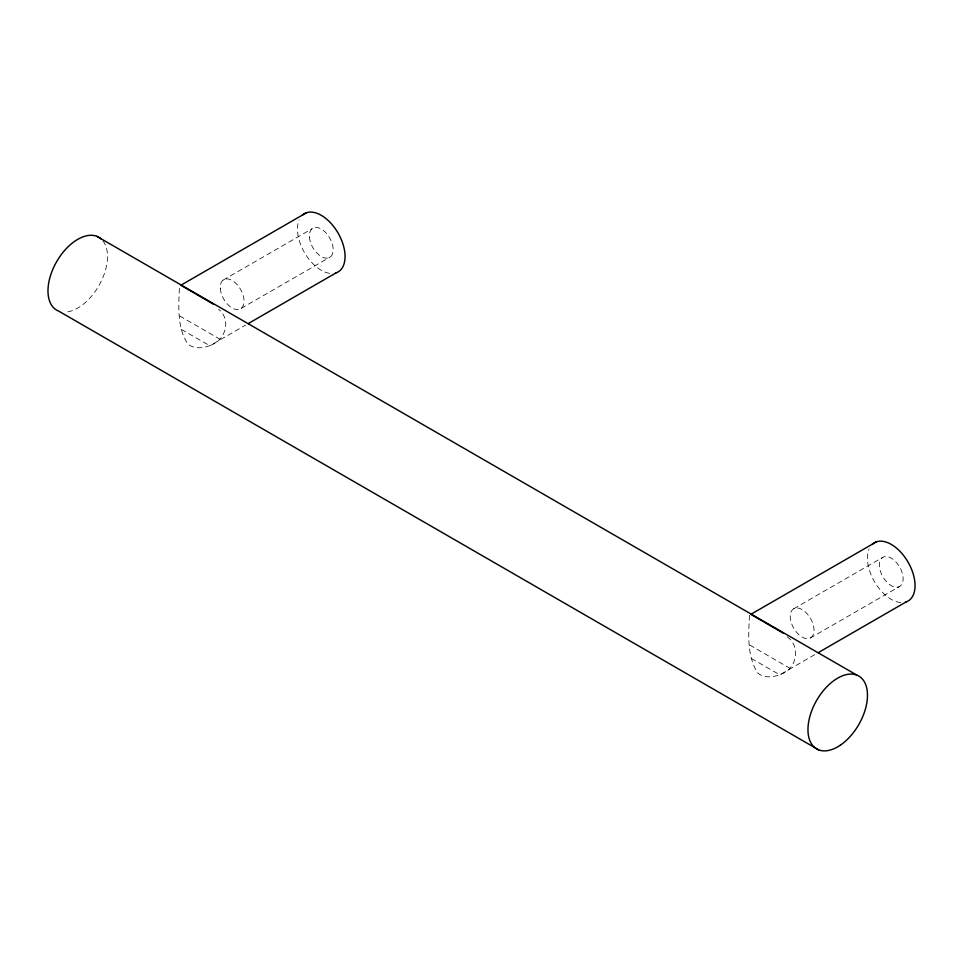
<?xml version="1.0" encoding="UTF-8"?>
<svg xmlns="http://www.w3.org/2000/svg" width="963" height="963" viewBox="0 0 963 963"><rect width="100%" height="100%" fill="white"/><g stroke="black" fill="none" stroke-linecap="round" stroke-linejoin="round"><path stroke-width="0.72" stroke-dasharray="4.82 3.61" d="M179.371 288.346C178.576 306.764 177.12 328.094 187.881 344.056C194.478 349.388 203.241 348.233 210.596 345.308L245.517 325.157M749.479 615.309C748.456 634.436 746.891 656.489 757.869 673.137C764.466 678.47 773.217 677.302 780.584 674.389L816.793 653.48M210.596 345.308C225.547 340.421 231.65 319.547 218.541 309.267M780.584 674.389C796.87 669.129 801.348 646.45 786.807 636.507M223.103 280.113L312.217 228.664M241.195 308.389L330.321 256.94M793.741 608.748L882.854 557.3M810.533 637.915A16.828 9.714 60 0 0 805.237 611.854A16.828 9.714 60 0 0 790.635 620.22A16.828 9.714 60 0 0 810.533 637.915L899.647 586.455A16.828 9.714 60 0 0 894.35 560.406A16.828 9.714 60 0 0 879.749 568.772A16.828 9.714 60 0 0 899.647 586.455M181.345 329.394L209.537 345.573M751.333 658.475L779.524 674.654M179.72 315.972L219.672 339.036M749.708 645.054L789.648 668.117M329.575 273.348A33.657 19.429 60 0 1 304.272 252.222A33.657 19.429 60 0 1 299.144 219.913M102.921 240.87A42.083 24.292 -60 0 1 100.08 283.495A42.083 24.292 -60 0 1 65.243 312.108M900.706 602.549A33.657 19.429 60 0 1 874.693 582.061A33.657 19.429 60 0 1 869.12 548.994M309.412 237.042A16.828 9.714 60 0 0 328.01 258.012A16.828 9.714 60 0 0 326.385 233.347A16.828 9.714 60 0 0 309.412 237.042M220.286 288.491A16.828 9.714 60 0 0 238.896 309.46A16.828 9.714 60 0 0 237.259 284.795A16.828 9.714 60 0 0 220.286 288.491"/><path stroke-width="1.44" d="M306.487 212.715L180.863 285.241L213.268 304.103M248.105 323.664L336.051 272.878M876.474 541.796L750.851 614.322L783.256 633.185M818.093 652.733L906.039 601.959M96.806 236.308L856.781 675.075M818.658 749.876L58.683 311.109A42.083 24.292 -60 0 1 57.01 261.033A42.083 24.292 -60 0 1 101.139 238.968M872.153 544.468A33.657 19.429 60 0 1 907.82 561.718A33.657 19.429 60 0 1 906.027 601.947M302.165 215.387A33.657 19.429 60 0 1 337.832 232.637A33.657 19.429 60 0 1 336.039 272.866M840.398 745.145A42.083 24.292 -60 0 0 862.041 678.638A42.083 24.292 -60 0 0 810.714 713.643A42.083 24.292 -60 0 0 840.398 745.145"/></g></svg>
